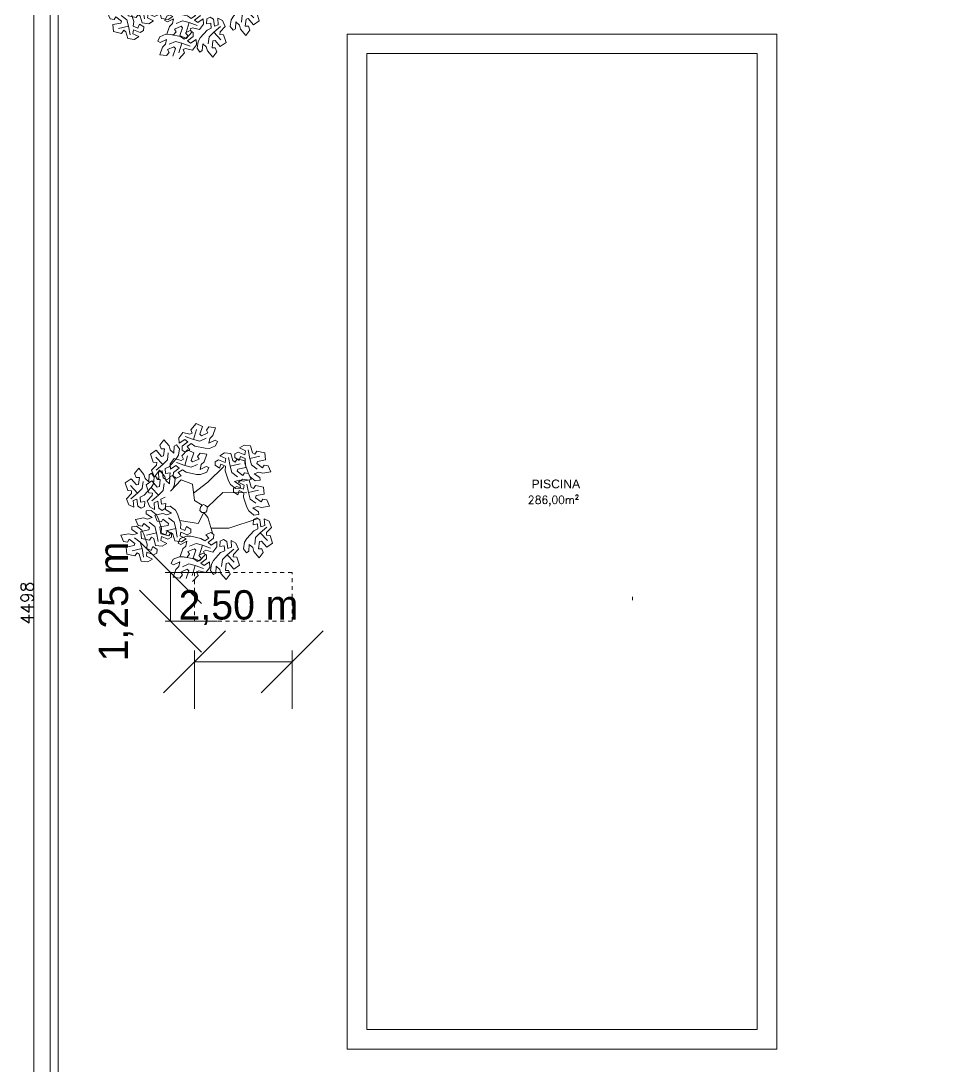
# Model space of a CAD drawing. Header units: metres. Extents: x 1 to 114, y -6 to 62.
# Drawn here: x 17.68 to 41.4, y 10.57 to 37.34 of the extents above; entities that cross this region are included whole.
import ezdxf

# ---------------------------------------------------------------- set-up
doc = ezdxf.new("R2010")
doc.units = ezdxf.units.M
doc.linetypes.add('Projeção', pattern=[0.003969, 0.002381, -0.001587])
for name, color, linetype, lineweight in [('A-ANNO-DIMS', 7, 'Continuous', 5), ('A-ANNO-DIMS-500', 7, 'Continuous', 5), ('A-FLOR-OVHD', 7, 'Projeção', 5), ('AL_VEGETAÇÃO', 7, 'Continuous', 5), ('ARQ-COTA-50', 7, 'Continuous', 5), ('ARQ-PAR', 7, 'Continuous', 5), ('ARQ-PIS', 7, 'Continuous', 5), ('ARQ-TEXTO-AMBIENTES-50', 7, 'Continuous', 5), ('ARQ-TEXTO-EQUIPO-50', 7, 'Continuous', 5)]:
    doc.layers.add(name, color=color, linetype=linetype, lineweight=lineweight)
doc.layers.add('ARQ_1100_BASE_TÉRREO_GARAGEM_dwg', color=7, linetype='Continuous', lineweight=5, true_color=0x767676)
doc.styles.add('Century Gothic', font='GOTHIC.TTF', dxfattribs={"height": 0.75})
doc.styles.add('RomanS', font='romans__.ttf', dxfattribs={"height": 0.32})
doc.styles.add('RomanS_2', font='romans__.ttf', dxfattribs={"height": 0.200498})
doc.styles.add('SansSerif', font='sanss___.ttf', dxfattribs={"height": 0.222776})
doc.dimstyles.new('Setores_1_mm', dxfattribs={"dimscale": 0.3048, "dimtxt": 0.783126, "dimasz": 5.208333, "dimexe": 3.937008, "dimexo": 2.46063, "dimgap": 2.870735, "dimtad": 1, "dimrnd": 0.01, "dimzin": 0, "dimdsep": 46, "dimtxsty": 'Century Gothic', "dimblk1": 'OBLIQUE', "dimblk2": 'OBLIQUE', "dimsah": 1, "dimcen": 0.09, "dimazin": 0, "dimtfac": 1, "dimtdec": 4, "dimtix": 1, "dimtmove": 0, "dimatfit": 3, "dimfxl": 1, "dimtvp": 1, "dimtolj": 1, "dimtzin": 0, "dimarcsym": 2})

# ---------------------------------------------------------------- blocks, each defined once
blk = doc.blocks.new('ARQ_1100_BASE_TÉRREO_GARAGEM_dwg_arv7p-4197722-PLANTA BAIXA GERAL')
at = {"layer": 'AL_VEGETAÇÃO', "color": 253, "true_color": 0xaaaaaa, "flags": 128}
for points in [[(110.656, -13.534), (110.562, -13.468), (110.456, -13.541), (110.529, -13.628), (110.408, -13.686), (110.329, -13.637), (110.333, -13.537), (110.475, -13.427), (110.396, -13.362), (110.254, -13.457), (110.249, -13.319), (110.352, -13.184), (110.53, -13.229), (110.591, -13.2), (110.549, -13.114), (110.69, -12.957), (110.854, -13.032), (110.784, -13.23), (110.824, -13.269), (110.991, -13.198), (110.95, -13.128), (111.016, -13.045), (111.186, -13.067), (111.116, -13.264), (111.042, -13.339), (111.015, -13.461), (111.174, -13.381), (111.237, -13.415), (111.187, -13.528), (111.027, -13.592), (110.919, -13.588)], [(110.002, -14.063), (109.898, -14.112), (109.908, -14.24), (110.02, -14.221), (110.009, -14.354), (109.927, -14.398), (109.843, -14.344), (109.819, -14.166), (109.723, -14.202), (109.734, -14.373), (109.612, -14.308), (109.546, -14.152), (109.674, -14.019), (109.68, -13.953), (109.584, -13.946), (109.519, -13.745), (109.666, -13.641), (109.802, -13.8), (109.857, -13.785), (109.878, -13.606), (109.797, -13.606), (109.759, -13.507), (109.862, -13.37), (109.998, -13.53), (110.025, -13.632), (110.118, -13.715), (110.128, -13.538), (110.188, -13.501), (110.262, -13.601), (110.238, -13.771), (110.18, -13.862)], [(110.431, -14.205), (110.337, -14.139), (110.231, -14.213), (110.304, -14.3), (110.183, -14.357), (110.104, -14.308), (110.108, -14.208), (110.251, -14.098), (110.172, -14.034), (110.029, -14.129), (110.024, -13.99), (110.127, -13.855), (110.305, -13.9), (110.366, -13.871), (110.324, -13.785), (110.465, -13.628), (110.629, -13.703), (110.559, -13.901), (110.599, -13.941), (110.766, -13.87), (110.725, -13.799), (110.791, -13.717), (110.961, -13.738), (110.891, -13.935), (110.817, -14.01), (110.79, -14.132), (110.949, -14.053), (111.012, -14.086), (110.962, -14.199), (110.802, -14.263), (110.695, -14.259)], [(111.932, -13.968), (111.942, -13.853), (111.826, -13.799), (111.787, -13.905), (111.677, -13.829), (111.68, -13.736), (111.768, -13.69), (111.935, -13.758), (111.951, -13.657), (111.797, -13.581), (111.915, -13.508), (112.083, -13.529), (112.134, -13.706), (112.189, -13.744), (112.243, -13.665), (112.449, -13.709), (112.466, -13.888), (112.26, -13.927), (112.245, -13.981), (112.39, -14.09), (112.431, -14.019), (112.535, -14.036), (112.602, -14.193), (112.396, -14.231), (112.294, -14.204), (112.175, -14.242), (112.323, -14.34), (112.326, -14.411), (112.203, -14.424), (112.068, -14.318), (112.017, -14.223)], [(111.429, -14.167), (111.439, -14.052), (111.323, -13.997), (111.284, -14.103), (111.174, -14.027), (111.177, -13.935), (111.265, -13.889), (111.432, -13.957), (111.448, -13.856), (111.294, -13.78), (111.412, -13.706), (111.58, -13.728), (111.631, -13.905), (111.686, -13.943), (111.74, -13.864), (111.946, -13.908), (111.963, -14.087), (111.757, -14.125), (111.742, -14.18), (111.887, -14.288), (111.928, -14.218), (112.033, -14.234), (112.099, -14.392), (111.893, -14.43), (111.791, -14.403), (111.672, -14.441), (111.82, -14.539), (111.823, -14.61), (111.7, -14.623), (111.565, -14.517), (111.514, -14.422)], [(109.357, -14.793), (109.253, -14.842), (109.264, -14.97), (109.375, -14.951), (109.364, -15.084), (109.283, -15.128), (109.198, -15.074), (109.174, -14.896), (109.079, -14.932), (109.09, -15.103), (108.967, -15.038), (108.902, -14.882), (109.03, -14.749), (109.035, -14.683), (108.94, -14.676), (108.875, -14.475), (109.021, -14.371), (109.158, -14.53), (109.212, -14.516), (109.234, -14.336), (109.152, -14.336), (109.114, -14.237), (109.217, -14.101), (109.353, -14.26), (109.381, -14.362), (109.473, -14.446), (109.484, -14.269), (109.544, -14.231), (109.617, -14.331), (109.593, -14.501), (109.536, -14.592)], [(111.899, -14.844), (111.908, -14.73), (111.792, -14.675), (111.753, -14.781), (111.643, -14.705), (111.646, -14.613), (111.734, -14.567), (111.901, -14.634), (111.917, -14.534), (111.763, -14.458), (111.881, -14.384), (112.049, -14.406), (112.1, -14.583), (112.155, -14.621), (112.209, -14.542), (112.415, -14.586), (112.432, -14.765), (112.226, -14.803), (112.211, -14.858), (112.356, -14.966), (112.397, -14.896), (112.502, -14.912), (112.568, -15.07), (112.362, -15.108), (112.26, -15.081), (112.141, -15.119), (112.289, -15.217), (112.292, -15.288), (112.169, -15.301), (112.034, -15.195), (111.983, -15.1)], [(109.803, -15.639), (109.794, -15.754), (109.91, -15.808), (109.949, -15.702), (110.059, -15.778), (110.056, -15.871), (109.967, -15.917), (109.801, -15.849), (109.785, -15.95), (109.938, -16.026), (109.821, -16.099), (109.652, -16.078), (109.602, -15.901), (109.547, -15.863), (109.493, -15.942), (109.287, -15.898), (109.27, -15.719), (109.476, -15.68), (109.49, -15.626), (109.345, -15.517), (109.305, -15.588), (109.2, -15.571), (109.134, -15.414), (109.34, -15.376), (109.441, -15.403), (109.56, -15.365), (109.412, -15.267), (109.41, -15.196), (109.533, -15.183), (109.668, -15.289), (109.719, -15.384)], [(110.297, -15.527), (110.287, -15.641), (110.403, -15.696), (110.443, -15.59), (110.553, -15.666), (110.55, -15.759), (110.461, -15.805), (110.295, -15.737), (110.278, -15.837), (110.432, -15.914), (110.314, -15.987), (110.146, -15.965), (110.096, -15.788), (110.041, -15.75), (109.987, -15.829), (109.781, -15.786), (109.763, -15.606), (109.969, -15.568), (109.984, -15.514), (109.839, -15.405), (109.798, -15.476), (109.694, -15.459), (109.627, -15.301), (109.834, -15.263), (109.935, -15.291), (110.054, -15.252), (109.906, -15.155), (109.903, -15.084), (110.027, -15.07), (110.162, -15.176), (110.212, -15.272)], [(110.933, -15.228), (110.961, -15.194), (110.975, -15.121), (110.977, -15.1), (110.931, -15.06), (110.874, -15.028), (110.841, -15.047), (110.798, -15.097), (110.781, -15.186), (110.832, -15.233), (110.887, -15.237)], [(112.165, -15.704), (112.269, -15.656), (112.259, -15.528), (112.147, -15.547), (112.158, -15.413), (112.24, -15.37), (112.324, -15.423), (112.348, -15.602), (112.444, -15.565), (112.433, -15.394), (112.555, -15.459), (112.62, -15.616), (112.493, -15.748), (112.487, -15.815), (112.582, -15.822), (112.648, -16.022), (112.501, -16.127), (112.365, -15.968), (112.31, -15.982), (112.289, -16.162), (112.37, -16.162), (112.408, -16.261), (112.305, -16.397), (112.169, -16.238), (112.142, -16.136), (112.049, -16.052), (112.038, -16.229), (111.978, -16.267), (111.905, -16.167), (111.929, -15.997), (111.986, -15.905)], [(109.433, -16.043), (109.423, -16.158), (109.539, -16.212), (109.578, -16.106), (109.689, -16.182), (109.685, -16.275), (109.597, -16.321), (109.43, -16.253), (109.414, -16.354), (109.568, -16.43), (109.45, -16.503), (109.282, -16.481), (109.231, -16.305), (109.176, -16.267), (109.122, -16.345), (108.916, -16.302), (108.899, -16.122), (109.105, -16.084), (109.12, -16.03), (108.975, -15.921), (108.934, -15.992), (108.83, -15.975), (108.763, -15.817), (108.969, -15.78), (109.071, -15.807), (109.19, -15.769), (109.042, -15.671), (109.039, -15.6), (109.162, -15.586), (109.297, -15.692), (109.348, -15.788)], [(110.812, -15.899), (110.907, -15.965), (111.012, -15.891), (110.94, -15.804), (111.061, -15.747), (111.139, -15.796), (111.135, -15.896), (110.993, -16.006), (111.072, -16.07), (111.215, -15.975), (111.22, -16.114), (111.117, -16.249), (110.938, -16.204), (110.878, -16.233), (110.919, -16.319), (110.778, -16.476), (110.614, -16.401), (110.684, -16.203), (110.644, -16.163), (110.478, -16.235), (110.519, -16.305), (110.452, -16.387), (110.282, -16.366), (110.352, -16.169), (110.427, -16.094), (110.453, -15.972), (110.295, -16.051), (110.232, -16.018), (110.282, -15.905), (110.441, -15.841), (110.549, -15.845)], [(111.316, -16.263), (111.42, -16.214), (111.409, -16.086), (111.297, -16.105), (111.308, -15.972), (111.39, -15.928), (111.474, -15.982), (111.499, -16.16), (111.594, -16.124), (111.583, -15.953), (111.705, -16.018), (111.771, -16.174), (111.643, -16.307), (111.637, -16.373), (111.733, -16.38), (111.798, -16.581), (111.651, -16.685), (111.515, -16.526), (111.461, -16.54), (111.439, -16.72), (111.521, -16.72), (111.558, -16.819), (111.455, -16.955), (111.319, -16.796), (111.292, -16.694), (111.199, -16.61), (111.189, -16.787), (111.129, -16.825), (111.055, -16.725), (111.08, -16.555), (111.137, -16.464)]]:
    blk.add_lwpolyline(points, close=True, dxfattribs=at)
for points in [[(110.409, -13.286), (110.619, -13.363), (110.695, -13.111)], [(110.619, -13.363), (110.782, -13.406), (110.949, -13.335)], [(112.024, -13.63), (112.062, -13.85), (112.318, -13.791)], [(109.664, -14.153), (109.835, -14.009), (109.655, -13.818)], [(109.835, -14.009), (109.954, -13.89), (109.976, -13.71)], [(110.184, -13.957), (110.395, -14.034), (110.471, -13.783)], [(111.521, -13.829), (111.56, -14.049), (111.815, -13.989)], [(112.062, -13.85), (112.106, -14.014), (112.251, -14.123)], [(109.892, -14.846), (109.788, -14.895), (109.799, -15.023), (109.91, -15.004), (109.899, -15.137), (109.818, -15.181), (109.733, -15.127), (109.709, -14.949), (109.614, -14.985), (109.625, -15.156), (109.502, -15.091), (109.437, -14.935), (109.565, -14.802), (109.57, -14.736), (109.475, -14.729), (109.41, -14.528), (109.556, -14.424), (109.693, -14.583), (109.747, -14.568), (109.769, -14.389), (109.687, -14.389), (109.649, -14.29), (109.753, -14.154), (109.888, -14.313), (109.916, -14.415), (110.008, -14.498), (110.019, -14.321), (110.079, -14.284), (110.152, -14.384), (110.128, -14.554), (110.071, -14.645)], [(110.395, -14.034), (110.558, -14.078), (110.724, -14.007)], [(110.625, -14.744), (110.988, -14.459), (111.394, -14.059)], [(111.56, -14.049), (111.603, -14.212), (111.748, -14.321)], [(109.19, -14.739), (109.31, -14.62), (109.332, -14.44)], [(110.842, -15.047), (110.65, -14.932), (110.594, -14.511), (110.301, -14.396), (110.031, -14.69)], [(109.019, -14.883), (109.19, -14.739), (109.011, -14.548)], [(109.554, -14.936), (109.725, -14.792), (109.546, -14.601)], [(109.725, -14.792), (109.845, -14.673), (109.867, -14.493)], [(110.977, -15.1), (111.371, -14.722), (111.991, -14.732)], [(111.99, -14.507), (112.029, -14.727), (112.284, -14.667)], [(112.029, -14.727), (112.072, -14.89), (112.217, -14.999)], [(111.112, -15.794), (110.988, -15.363), (110.887, -15.237), (110.74, -15.521), (110.267, -15.436)], [(109.673, -15.757), (109.63, -15.593), (109.485, -15.484)], [(110.167, -15.644), (110.123, -15.481), (109.979, -15.372)], [(111.068, -15.639), (111.529, -15.636), (112.25, -15.394)], [(109.712, -15.977), (109.673, -15.757), (109.418, -15.816)], [(110.206, -15.865), (110.167, -15.644), (109.911, -15.704)], [(112.332, -15.758), (112.212, -15.878), (112.191, -16.058)], [(112.503, -15.615), (112.332, -15.758), (112.512, -15.95)], [(109.303, -16.16), (109.259, -15.997), (109.114, -15.888)], [(110.849, -16.07), (110.686, -16.026), (110.519, -16.097)], [(109.342, -16.381), (109.303, -16.16), (109.047, -16.22)], [(110.433, -16.927), (110.502, -16.73), (110.463, -16.69), (110.296, -16.761), (110.337, -16.832), (110.27, -16.914), (110.101, -16.893), (110.171, -16.695), (110.245, -16.621), (110.271, -16.499), (110.113, -16.578), (110.05, -16.545), (110.1, -16.431), (110.259, -16.367), (110.367, -16.371), (110.631, -16.425), (110.725, -16.491), (110.83, -16.418), (110.758, -16.331), (110.879, -16.273), (110.958, -16.322), (110.953, -16.422), (110.811, -16.533), (110.89, -16.597), (111.033, -16.502), (111.038, -16.64), (110.935, -16.775), (110.756, -16.731), (110.696, -16.759), (110.737, -16.845), (110.596, -17.002)], [(111.059, -16.147), (110.849, -16.07), (110.773, -16.322)], [(111.482, -16.317), (111.363, -16.436), (111.341, -16.616)], [(111.654, -16.173), (111.482, -16.317), (111.662, -16.508)], [(110.667, -16.597), (110.504, -16.553), (110.337, -16.624)], [(110.877, -16.673), (110.667, -16.597), (110.591, -16.848)]]:
    blk.add_lwpolyline(points, dxfattribs=at)
blk = doc.blocks.new('ARQ_1100_BASE_TÉRREO_GARAGEM_dwg-4178582-PLANTA BAIXA GERAL')
at = {"layer": 'ARQ-COTA-50', "color": 253, "true_color": 0xaaaaaa}
blk.add_line((-0.419, 44.984), (-0.419, 0), dxfattribs=at)
at = {"layer": 'ARQ-PAR', "color": 253, "true_color": 0xaaaaaa, "flags": 128}
for points in [[(29.341, 59.548), (27.773, 59.044), (26.688, 51.932), (25.628, 44.984), (0, 44.984), (0, 8.076)], [(0.2, 44.984), (0.2, 8.084), (0.566, 5.608), (1.555, 2.613), (2.904, 0.2), (34.033, 0.2)]]:
    blk.add_lwpolyline(points, dxfattribs=at)
at = {"layer": 'ARQ-PIS', "color": 253, "true_color": 0xaaaaaa, "flags": 128}
for points in [[(7.604, 37), (18.604, 37), (18.604, 11), (7.604, 11)], [(8.104, 36.5), (18.104, 36.5), (18.104, 11.5), (8.104, 11.5)]]:
    blk.add_lwpolyline(points, close=True, dxfattribs=at)
for p in [(-107.297, 53.362), (-106.954, 39.98)]:
    blk.add_blockref('ARQ_1100_BASE_TÉRREO_GARAGEM_dwg_arv7p-4197722-PLANTA BAIXA GERAL', p)
at = {"layer": 'ARQ-COTA-50', "insert": (-0.753, 21.879), "char_height": 0.32, "width": 1.48176, "attachment_point": 1, "rotation": 90, "line_spacing_factor": 0.983083, "style": 'RomanS'}
blk.add_mtext('4498', dxfattribs=at)
at = {"layer": 'ARQ-TEXTO-AMBIENTES-50', "insert": (13.569, 25.588), "char_height": 0.2228, "width": 1.45033, "attachment_point": 3, "line_spacing_factor": 0.957023, "style": 'SansSerif'}
blk.add_mtext('PISCINA', dxfattribs=at)
at = {"layer": 'ARQ-TEXTO-EQUIPO-50', "insert": (12.232, 25.169), "char_height": 0.2005, "width": 1.75207, "attachment_point": 1, "line_spacing_factor": 0.983083, "style": 'RomanS_2'}
blk.add_mtext('286,00m²', dxfattribs=at)
blk = doc.blocks.new('DIMBLOCK12-PLANTA BAIXA GERAL')
at = {"layer": 'A-ANNO-DIMS-500', "lineweight": 25}
for p, q in [((22.12, 20.918), (22.914, 21.712)), ((24.62, 20.918), (25.414, 21.712)), ((22.12, 20.918), (21.326, 20.124)), ((24.62, 20.918), (23.826, 20.124))]:
    blk.add_line(p, q, dxfattribs=at)
at = {"layer": 'A-ANNO-DIMS-500'}
for p, q in [((22.12, 20.918), (22.12, 21.211)), ((24.62, 20.918), (24.62, 21.211)), ((22.12, 20.918), (24.62, 20.918)), ((22.12, 20.918), (22.12, 19.718)), ((24.62, 20.918), (24.62, 19.718))]:
    blk.add_line(p, q, dxfattribs=at)
at = {"layer": 'A-ANNO-DIMS-500', "color": 0, "insert": (21.717, 22.754), "char_height": 0.75, "width": 3.96784, "attachment_point": 1, "line_spacing_factor": 0.984502, "style": 'Century Gothic'}
blk.add_mtext('2,50 m', dxfattribs=at)
blk = doc.blocks.new('_Oblique')
at = {"color": 0, "linetype": 'ByBlock', "lineweight": -2}
blk.add_line((-0.5, -0.5), (0.5, 0.5), dxfattribs=at)
blk = doc.blocks.new('DIMBLOCK13-PLANTA BAIXA GERAL')
at = {"layer": 'A-ANNO-DIMS-500', "lineweight": 25}
for p, q in [((21.506, 23.211), (20.712, 24.005)), ((21.506, 23.211), (22.3, 22.417)), ((21.506, 21.961), (20.712, 22.755)), ((21.506, 21.961), (22.3, 21.167))]:
    blk.add_line(p, q, dxfattribs=at)
at = {"layer": 'A-ANNO-DIMS-500'}
for p, q in [((21.506, 23.211), (21.37, 23.211)), ((21.506, 23.211), (21.506, 21.961)), ((21.506, 23.211), (22.706, 23.211)), ((21.506, 21.961), (21.37, 21.961)), ((21.506, 21.961), (22.706, 21.961))]:
    blk.add_line(p, q, dxfattribs=at)
at = {"layer": 'A-ANNO-DIMS-500', "color": 0, "insert": (19.67, 20.933), "char_height": 0.75, "width": 3.96784, "attachment_point": 1, "rotation": 90, "line_spacing_factor": 0.984502, "style": 'Century Gothic'}
blk.add_mtext('1,25 m', dxfattribs=at)

msp = doc.modelspace()

# ---------------------------------------------------------------- linework, layer by layer
at = {"layer": 'A-FLOR-OVHD'}
for p, q in [((24.62, 23.211), (22.12, 23.211)), ((22.12, 23.211), (22.12, 21.961)), ((24.62, 21.961), (24.62, 23.211)), ((33.34, 22.581), (33.34, 22.501)), ((22.12, 21.961), (24.62, 21.961))]:
    msp.add_line(p, q, dxfattribs=at)

# ---------------------------------------------------------------- block references
at = {"layer": 'ARQ_1100_BASE_TÉRREO_GARAGEM_dwg', "color": 253, "true_color": 0xaaaaaa}
msp.add_blockref('ARQ_1100_BASE_TÉRREO_GARAGEM_dwg-4178582-PLANTA BAIXA GERAL', (18.43, 0), dxfattribs=at)

# ---------------------------------------------------------------- dimensions: what is measured, and where the dimension line sits
at = {"layer": 'A-ANNO-DIMS'}
dim = msp.add_linear_dim(base=(21.506, 21.961), p1=(22.12, 23.211), p2=(22.12, 21.961), angle=90, dimstyle='Setores_1_mm', override={"dimpost": '<>', "dimfxl": 1.25}, dxfattribs=at)
dim.commit()
dim.dimension.update_dxf_attribs({"geometry": 'DIMBLOCK13-PLANTA BAIXA GERAL', "text_midpoint": (20.237, 22.586)})
dim = msp.add_linear_dim(base=(24.62, 20.918), p1=(22.12, 21.961), p2=(24.62, 21.961), dimstyle='Setores_1_mm', override={"dimpost": '<>', "dimfxl": 2.5}, dxfattribs=at)
dim.commit()
dim.dimension.update_dxf_attribs({"geometry": 'DIMBLOCK12-PLANTA BAIXA GERAL', "text_midpoint": (23.37, 22.187)})

doc.saveas('drawing.dxf')
